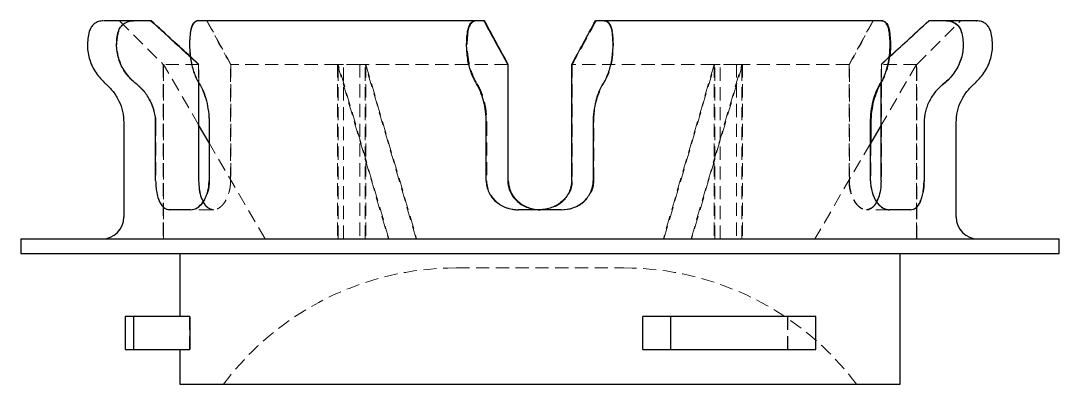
# Model space of a CAD drawing. Header units: millimetres. Extents: x 30 to 273, y 39 to 210.
# Drawn here: x 173 to 273, y 39.4 to 74.5 of the extents above; entities that cross this region are included whole.
import ezdxf

# ---------------------------------------------------------------- set-up
doc = ezdxf.new("R2010")
doc.units = ezdxf.units.MM
doc.linetypes.add('HIDDEN', pattern=[1.905, 1.27, -0.635])

msp = doc.modelspace()

# ---------------------------------------------------------------- linework, layer by layer
at = {"color": 7, "linetype": 'HIDDEN', "lineweight": 18}
for p, q in [((182.5, 74.47), (186.71, 70.26)), ((259.29, 70.26), (263.5, 74.47)), ((262.12, 74.47), (262.14, 74.47)), ((190.15, 70.26), (189.33, 71.02)), ((186.72, 70.26), (186.71, 70.26)), ((186.71, 70.26), (186.71, 53.45)), ((186.74, 70.26), (186.72, 70.26)), ((186.72, 70.26), (186.72, 53.45)), ((190.13, 70.26), (186.74, 70.26)), ((190.13, 64.44), (186.74, 70.26)), ((186.74, 53.45), (186.74, 70.26)), ((186.74, 70.26), (186.74, 53.45)), ((189.33, 70.99), (190.13, 70.26)), ((190.13, 70.26), (190.13, 68.52)), ((190.13, 70.26), (190.15, 70.26)), ((190.15, 68.47), (190.15, 70.26)), ((203.51, 70.26), (193.2, 70.26)), ((193.2, 59.05), (193.2, 70.26)), ((193.24, 70.26), (193.24, 59.05)), ((203.56, 70.26), (203.51, 70.26)), ((203.51, 70.26), (203.51, 70.26)), ((203.51, 70.26), (203.51, 70.26)), ((203.51, 70.26), (208.4, 53.45)), ((203.51, 70.26), (203.51, 53.45)), ((204.07, 70.26), (203.56, 70.26)), ((203.56, 53.45), (203.56, 70.26)), ((208.45, 53.45), (203.56, 70.26)), ((205.65, 70.26), (204.07, 70.26)), ((204.07, 53.45), (204.07, 70.26)), ((206.18, 70.26), (205.65, 70.26)), ((205.65, 70.26), (205.65, 53.45)), ((219.89, 70.26), (206.18, 70.26)), ((211.07, 53.45), (206.18, 70.26)), ((206.18, 53.45), (206.18, 70.26)), ((206.23, 70.26), (206.23, 70.26)), ((206.23, 70.26), (211.12, 53.45)), ((206.23, 70.26), (206.23, 70.26)), ((206.23, 70.26), (206.23, 53.45)), ((239.77, 70.26), (226.05, 70.26)), ((226.11, 70.26), (226.11, 59.05)), ((239.77, 70.26), (234.88, 53.45)), ((234.93, 53.45), (239.82, 70.26)), ((237.55, 53.45), (242.44, 70.26)), ((242.49, 70.26), (237.6, 53.45)), ((239.77, 70.26), (239.77, 70.26)), ((239.77, 70.26), (239.77, 70.26)), ((239.77, 70.26), (239.77, 70.26)), ((239.82, 70.26), (239.77, 70.26)), ((239.77, 70.26), (239.77, 53.45)), ((240.35, 70.26), (239.82, 70.26)), ((239.82, 53.45), (239.82, 70.26)), ((240.35, 53.45), (240.35, 70.26)), ((241.93, 70.26), (240.35, 70.26)), ((242.44, 70.26), (241.93, 70.26)), ((241.93, 70.26), (241.93, 53.45)), ((252.76, 70.26), (242.44, 70.26)), ((242.44, 53.45), (242.44, 70.26)), ((242.49, 70.26), (242.49, 53.45)), ((242.49, 70.26), (242.49, 70.26)), ((242.49, 70.26), (242.49, 70.26)), ((252.76, 70.26), (252.76, 59.05)), ((252.76, 70.26), (252.8, 70.26)), ((252.8, 59.05), (252.8, 70.26)), ((255.85, 70.26), (256.63, 70.98)), ((255.85, 68.54), (255.85, 70.26)), ((259.26, 70.26), (255.85, 70.26)), ((259.26, 70.26), (255.85, 64.39)), ((255.87, 70.26), (255.87, 59.05)), ((259.28, 70.26), (259.26, 70.26)), ((259.26, 70.26), (259.26, 53.45)), ((259.26, 70.26), (259.26, 70.26)), ((259.26, 70.26), (259.26, 70.26)), ((259.26, 70.26), (259.26, 70.26)), ((259.26, 53.45), (259.26, 70.26)), ((259.29, 70.26), (259.28, 70.26)), ((259.28, 53.45), (259.28, 70.26)), ((259.29, 53.45), (259.29, 70.26)), ((186.02, 64.65), (186.02, 59.05)), ((190.15, 59.05), (190.15, 64.4)), ((191.17, 59.05), (191.17, 64.65)), ((217.88, 64.65), (217.88, 59.05)), ((228.18, 59.05), (228.18, 64.65)), ((260.01, 59.05), (260.01, 64.65)), ((196.53, 53.45), (191.13, 62.71)), ((254.83, 62.65), (249.47, 53.45)), ((254.87, 62.71), (254.87, 59.05)), ((191.43, 56.25), (189.36, 56.25)), ((191.46, 56.25), (191.43, 56.25)), ((223.03, 56.25), (223.03, 56.25)), ((225.1, 56.25), (225.04, 56.25)), ((256.61, 56.25), (254.54, 56.25)), ((258.71, 56.25), (258.68, 56.25)), ((214.94, 50.65), (231.06, 50.65)), ((183.88, 42.78), (183.88, 45.98)), ((189.26, 42.78), (189.26, 45.98)), ((232.87, 45.98), (232.87, 42.78)), ((235.57, 42.78), (235.57, 45.98)), ((246.83, 42.78), (246.83, 45.98)), ((246.86, 45.98), (246.86, 42.78)), ((249.53, 42.78), (249.53, 45.98))]:
    msp.add_line(p, q, dxfattribs=at)
at = {"color": 7, "linetype": 'Continuous', "lineweight": 25}
for p, q in [((185.54, 74.47), (183.86, 74.47)), ((185.56, 74.47), (185.54, 74.47)), ((217.59, 74.47), (216.75, 74.47)), ((217.65, 74.47), (217.59, 74.47)), ((229.19, 74.47), (228.35, 74.47)), ((262.12, 74.47), (260.44, 74.47)), ((219.89, 70.26), (219.89, 59.05)), ((219.89, 70.26), (219.95, 70.26)), ((219.95, 59.05), (219.95, 70.26)), ((226.05, 59.05), (226.05, 70.26)), ((190.13, 68.52), (190.13, 59.05)), ((190.15, 64.4), (190.15, 68.47)), ((255.85, 68.47), (255.81, 68.4)), ((255.85, 59.05), (255.85, 68.54)), ((182.92, 64.65), (182.92, 55.55)), ((185.99, 59.05), (185.99, 64.65)), ((191.13, 62.71), (190.13, 64.44)), ((191.13, 64.65), (191.13, 59.05)), ((217.82, 59.05), (217.82, 64.65)), ((228.12, 64.65), (228.12, 59.05)), ((254.83, 59.05), (254.83, 64.65)), ((255.85, 64.39), (254.83, 62.65)), ((254.87, 64.65), (254.87, 62.71)), ((259.98, 64.65), (259.98, 59.05)), ((263.08, 55.55), (263.08, 64.65)), ((189.36, 56.25), (187.29, 56.25)), ((225.04, 56.25), (220.9, 56.25)), ((222.97, 56.25), (222.97, 56.25)), ((258.68, 56.25), (256.61, 56.25)), ((173, 53.45), (173, 52.05)), ((173, 53.45), (223, 53.45)), ((223, 53.45), (273, 53.45)), ((273, 52.05), (273, 53.45)), ((173, 52.05), (223, 52.05)), ((188.32, 52.05), (188.32, 45.98)), ((223, 52.05), (273, 52.05)), ((257.68, 39.43), (257.68, 52.05)), ((183.06, 45.98), (183.06, 42.78)), ((183.89, 45.98), (183.06, 45.98)), ((183.89, 42.78), (183.89, 45.98)), ((189.27, 45.98), (183.89, 45.98)), ((189.27, 45.98), (189.27, 42.78)), ((232.9, 42.78), (232.9, 45.98)), ((235.59, 45.98), (232.9, 45.98)), ((235.59, 42.78), (235.59, 45.98)), ((249.55, 45.98), (235.59, 45.98)), ((249.55, 42.78), (249.55, 45.98)), ((183.06, 42.78), (183.89, 42.78)), ((183.89, 42.78), (189.27, 42.78)), ((188.32, 42.78), (188.32, 39.43)), ((232.9, 42.78), (235.59, 42.78)), ((235.59, 42.78), (249.55, 42.78)), ((188.32, 39.43), (223, 39.43)), ((223, 39.43), (257.68, 39.43))]:
    msp.add_line(p, q, dxfattribs=at)
for centre, start, end in [((180.82, 55.55), 270, 0), ((265.18, 55.55), 180, 270)]:
    msp.add_arc(centre, 2.1, start, end, dxfattribs=at)
at = {"color": 7, "linetype": 'HIDDEN', "lineweight": 18}
for centre, start, end in [((214.94, 22.62), 90, 143.1301), ((231.06, 22.62), 36.8699, 90)]:
    msp.add_arc(centre, 28.03, start, end, dxfattribs=at)
for centre, start_param, end_param in [((191.43, 59.05), 4.71239, 4.73739), ((191.46, 59.05), 4.71239, 4.73739), ((254.54, 59.05), 4.68738, 4.71239), ((254.57, 59.05), 4.68738, 4.71239)]:
    msp.add_ellipse(centre, major_axis=(4.85, 0), ratio=0.57735, start_param=start_param, end_param=end_param, dxfattribs=at)
at = {"color": 7, "linetype": 'Continuous', "lineweight": 25}
for points, knots in [([(180.94, 74.47), (180.79, 74.45), (180.48, 74.42), (180.07, 74.19), (179.74, 73.85), (179.64, 73.56), (179.58, 73.42)], [0, 0, 0, 0, 0.25008, 0.49999, 0.74992, 1, 1, 1, 1]), ([(183.86, 74.47), (183.36, 74.47), (182.36, 74.47), (181.45, 74.47), (180.97, 74.47), (180.99, 74.47), (181, 74.47)], [0, 0, 0, 0, 0.27998, 0.55999, 0.83999, 1, 1, 1, 1]), ([(182.4, 73.43), (182.45, 73.58), (182.52, 73.73), (182.71, 73.99), (182.82, 74.1), (183.09, 74.28), (183.23, 74.35), (183.54, 74.44), (183.69, 74.47), (183.86, 74.47)], [0, 0, 0, 0, 0.25, 0.25, 0.5, 0.5, 0.75, 0.75, 1, 1, 1, 1]), ([(185.54, 74.47), (186.42, 73.66), (187.68, 72.49), (188.95, 71.34), (189.33, 70.99)], [0, 0, 0, 0, 0.69673, 1, 1, 1, 1]), ([(189.33, 71.02), (188.77, 71.53), (187.51, 72.67), (186.26, 73.83), (185.56, 74.47)], [0, 0, 0, 0, 0.443755, 1, 1, 1, 1]), ([(190.07, 74.47), (189.98, 74.47), (189.91, 74.44), (189.75, 74.35), (189.68, 74.28), (189.48, 74.01), (189.38, 73.74), (189.34, 73.43)], [0, 0, 0, 0, 0.25, 0.25, 0.5, 0.5, 1, 1, 1, 1]), ([(216.75, 74.47), (211.55, 74.47), (206.5, 74.47), (197.39, 74.47), (193.34, 74.47), (190.07, 74.47)], [0, 0, 0, 0, 0.5, 0.5, 1, 1, 1, 1]), ([(216.03, 73.43), (216.05, 73.58), (216.09, 73.73), (216.18, 73.99), (216.24, 74.1), (216.37, 74.28), (216.44, 74.35), (216.59, 74.44), (216.67, 74.47), (216.75, 74.47)], [0, 0, 0, 0, 0.25, 0.25, 0.5, 0.5, 0.75, 0.75, 1, 1, 1, 1]), ([(229.19, 74.47), (229.27, 74.47), (229.35, 74.44), (229.5, 74.35), (229.57, 74.28), (229.77, 74.01), (229.87, 73.74), (229.91, 73.43)], [0, 0, 0, 0, 0.25, 0.25, 0.5, 0.5, 1, 1, 1, 1]), ([(255.9, 74.47), (252.62, 74.47), (248.56, 74.47), (239.45, 74.47), (234.39, 74.47), (229.19, 74.47)], [0, 0, 0, 0, 0.5, 0.5, 1, 1, 1, 1]), ([(256.62, 73.43), (256.6, 73.58), (256.57, 73.73), (256.47, 73.99), (256.41, 74.1), (256.28, 74.28), (256.21, 74.35), (256.06, 74.44), (255.98, 74.47), (255.9, 74.47)], [0, 0, 0, 0, 0.25, 0.25, 0.5, 0.5, 0.75, 0.75, 1, 1, 1, 1]), ([(255.93, 74.47), (256.02, 74.47), (256.09, 74.44), (256.25, 74.35), (256.32, 74.28), (256.52, 74.01), (256.62, 73.74), (256.66, 73.43)], [0, 0, 0, 0, 0.25, 0.25, 0.5, 0.5, 1, 1, 1, 1]), ([(256.63, 70.98), (257.2, 71.5), (258.48, 72.66), (259.74, 73.83), (260.44, 74.47)], [0, 0, 0, 0, 0.45027, 1, 1, 1, 1]), ([(265, 74.47), (265.02, 74.47), (265.05, 74.47), (264.75, 74.47), (264.17, 74.47), (263.32, 74.47), (262.52, 74.47), (262.12, 74.47)], [0, 0, 0, 0, 0.11996, 0.33997, 0.55999, 0.78, 1, 1, 1, 1]), ([(262.12, 74.47), (262.28, 74.47), (262.44, 74.44), (262.75, 74.35), (262.89, 74.28), (263.28, 74.01), (263.49, 73.74), (263.57, 73.43)], [0, 0, 0, 0, 0.25, 0.25, 0.5, 0.5, 1, 1, 1, 1]), ([(266.42, 73.42), (266.36, 73.56), (266.26, 73.85), (265.93, 74.19), (265.52, 74.42), (265.21, 74.45), (265.06, 74.47)], [0, 0, 0, 0, 0.25008, 0.50001, 0.74992, 1, 1, 1, 1]), ([(179.59, 73.43), (179.5, 72.97), (179.34, 72.06), (179.59, 70.67), (180.18, 69.39), (180.84, 68.73), (181.17, 68.4)], [0, 0, 0, 0, 0.24998, 0.49996, 0.74987, 1, 1, 1, 1]), ([(179.59, 73.43), (179.59, 73.43), (179.59, 73.43), (179.59, 73.43), (179.59, 73.43)], [0, 0, 0, 0, 0.029964, 1, 1, 1, 1]), ([(184.1, 68.4), (183.73, 68.7), (183.41, 69.03), (182.99, 69.6), (182.87, 69.8), (182.65, 70.22), (182.56, 70.43), (182.41, 70.87), (182.35, 71.1), (182.26, 71.57), (182.24, 71.8), (182.22, 72.5), (182.27, 72.97), (182.4, 73.43)], [0, 0, 0, 0, 0.25, 0.25, 0.375, 0.375, 0.5, 0.5, 0.625, 0.625, 0.75, 0.75, 1, 1, 1, 1]), ([(189.34, 73.43), (189.27, 72.97), (189.25, 72.51), (189.26, 71.8), (189.27, 71.57), (189.31, 71.11), (189.34, 70.88), (189.41, 70.44), (189.46, 70.22), (189.57, 69.81), (189.63, 69.61), (189.77, 69.23), (189.84, 69.05), (190.01, 68.71), (190.1, 68.55), (190.19, 68.4)], [0, 0, 0, 0, 0.25, 0.25, 0.375, 0.375, 0.5, 0.5, 0.625, 0.625, 0.75, 0.75, 0.875, 0.875, 1, 1, 1, 1]), ([(216.88, 68.4), (216.69, 68.7), (216.53, 69.03), (216.32, 69.6), (216.26, 69.8), (216.15, 70.22), (216.1, 70.43), (216.03, 70.87), (216, 71.1), (215.96, 71.57), (215.94, 71.8), (215.93, 72.5), (215.96, 72.97), (216.03, 73.43)], [0, 0, 0, 0, 0.25, 0.25, 0.375, 0.375, 0.5, 0.5, 0.625, 0.625, 0.75, 0.75, 1, 1, 1, 1]), ([(229.91, 73.43), (229.98, 72.97), (230.01, 72.51), (230, 71.8), (229.99, 71.57), (229.94, 71.11), (229.92, 70.88), (229.84, 70.44), (229.79, 70.22), (229.68, 69.81), (229.62, 69.61), (229.48, 69.23), (229.41, 69.05), (229.24, 68.71), (229.16, 68.55), (229.06, 68.4)], [0, 0, 0, 0, 0.25, 0.25, 0.375, 0.375, 0.5, 0.5, 0.625, 0.625, 0.75, 0.75, 0.875, 0.875, 1, 1, 1, 1]), ([(255.77, 68.4), (255.96, 68.7), (256.12, 69.03), (256.33, 69.6), (256.39, 69.81), (256.5, 70.22), (256.55, 70.43), (256.62, 70.87), (256.65, 71.1), (256.7, 71.57), (256.71, 71.8), (256.72, 72.5), (256.69, 72.97), (256.62, 73.43)], [0, 0, 0, 0, 0.25, 0.25, 0.375, 0.375, 0.5, 0.5, 0.625, 0.625, 0.75, 0.75, 1, 1, 1, 1]), ([(256.66, 73.43), (256.69, 73.18), (256.75, 72.67), (256.75, 71.89), (256.72, 71.32), (256.68, 71.03), (256.67, 70.99)], [0, 0, 0, 0, 0.31105, 0.6313, 0.94227, 1, 1, 1, 1]), ([(263.57, 73.43), (263.7, 72.97), (263.76, 72.51), (263.74, 71.8), (263.72, 71.57), (263.64, 71.11), (263.58, 70.88), (263.42, 70.44), (263.33, 70.22), (263.11, 69.81), (262.99, 69.61), (262.71, 69.23), (262.56, 69.05), (262.24, 68.71), (262.06, 68.55), (261.87, 68.4)], [0, 0, 0, 0, 0.25, 0.25, 0.375, 0.375, 0.5, 0.5, 0.625, 0.625, 0.75, 0.75, 0.875, 0.875, 1, 1, 1, 1]), ([(264.83, 68.4), (265.16, 68.73), (265.82, 69.39), (266.41, 70.67), (266.66, 72.06), (266.5, 72.97), (266.41, 73.43)], [0, 0, 0, 0, 0.24999, 0.49996, 0.74987, 1, 1, 1, 1]), ([(181.15, 68.42), (181.41, 68.17), (181.93, 67.68), (182.48, 66.74), (182.85, 65.72), (182.9, 65.01), (182.92, 64.65)], [0, 0, 0, 0, 0.24996, 0.50003, 0.75009, 1, 1, 1, 1]), ([(185.99, 64.65), (185.99, 65.01), (185.95, 65.37), (185.77, 66.08), (185.64, 66.42), (185.31, 67.06), (185.11, 67.37), (184.65, 67.93), (184.39, 68.18), (184.1, 68.4)], [0, 0, 0, 0, 0.25, 0.25, 0.5, 0.5, 0.75, 0.75, 1, 1, 1, 1]), ([(190.19, 68.4), (190.33, 68.18), (190.46, 67.93), (190.7, 67.36), (190.79, 67.06), (190.96, 66.42), (191.02, 66.07), (191.11, 65.37), (191.13, 65.01), (191.13, 64.65)], [0, 0, 0, 0, 0.25, 0.25, 0.5, 0.5, 0.75, 0.75, 1, 1, 1, 1]), ([(217.82, 64.65), (217.82, 65.01), (217.8, 65.37), (217.71, 66.08), (217.65, 66.42), (217.48, 67.06), (217.38, 67.37), (217.15, 67.93), (217.02, 68.18), (216.88, 68.4)], [0, 0, 0, 0, 0.25, 0.25, 0.5, 0.5, 0.75, 0.75, 1, 1, 1, 1]), ([(229.06, 68.4), (228.92, 68.18), (228.79, 67.93), (228.56, 67.36), (228.46, 67.06), (228.29, 66.42), (228.23, 66.07), (228.14, 65.37), (228.12, 65.01), (228.12, 64.65)], [0, 0, 0, 0, 0.25, 0.25, 0.5, 0.5, 0.75, 0.75, 1, 1, 1, 1]), ([(254.83, 64.65), (254.83, 65.01), (254.85, 65.37), (254.94, 66.08), (255.01, 66.42), (255.17, 67.06), (255.27, 67.37), (255.5, 67.93), (255.63, 68.18), (255.77, 68.4)], [0, 0, 0, 0, 0.25, 0.25, 0.5, 0.5, 0.75, 0.75, 1, 1, 1, 1]), ([(255.81, 68.4), (255.67, 68.18), (255.54, 67.93), (255.3, 67.36), (255.21, 67.06), (255.04, 66.42), (254.98, 66.07), (254.89, 65.37), (254.87, 65.01), (254.87, 64.65)], [0, 0, 0, 0, 0.25, 0.25, 0.5, 0.5, 0.75, 0.75, 1, 1, 1, 1]), ([(261.87, 68.4), (261.59, 68.18), (261.33, 67.93), (260.86, 67.36), (260.66, 67.06), (260.42, 66.58), (260.34, 66.41), (260.22, 66.07), (260.16, 65.9), (260.03, 65.37), (259.98, 65.01), (259.98, 64.65)], [0, 0, 0, 0, 0.25, 0.25, 0.5, 0.5, 0.625, 0.625, 0.75, 0.75, 1, 1, 1, 1]), ([(263.08, 64.65), (263.1, 65.01), (263.15, 65.72), (263.52, 66.74), (264.07, 67.68), (264.59, 68.17), (264.85, 68.42)], [0, 0, 0, 0, 0.24991, 0.49997, 0.75004, 1, 1, 1, 1]), ([(185.99, 59.05), (185.99, 58.86), (186, 58.67), (186.03, 58.29), (186.06, 58.11), (186.16, 57.58), (186.25, 57.27), (186.43, 56.89), (186.49, 56.78), (186.63, 56.59), (186.71, 56.51), (186.86, 56.38), (186.95, 56.33), (187.11, 56.27), (187.2, 56.25), (187.29, 56.25)], [0, 0, 0, 0, 0.125, 0.125, 0.25, 0.25, 0.5, 0.5, 0.625, 0.625, 0.75, 0.75, 0.875, 0.875, 1, 1, 1, 1]), ([(189.36, 56.25), (189.57, 56.25), (189.78, 56.31), (190.2, 56.57), (190.39, 56.76), (190.65, 57.14), (190.73, 57.28), (190.87, 57.59), (190.93, 57.75), (191.03, 58.1), (191.07, 58.29), (191.12, 58.66), (191.13, 58.86), (191.13, 59.05)], [0, 0, 0, 0, 0.25, 0.25, 0.5, 0.5, 0.625, 0.625, 0.75, 0.75, 0.875, 0.875, 1, 1, 1, 1]), ([(190.13, 59.05), (190.14, 58.76), (190.17, 58.18), (190.33, 57.47), (190.5, 57.16), (190.57, 57.03)], [0, 0, 0, 0, 0.37437, 0.74827, 1, 1, 1, 1]), ([(217.82, 59.05), (217.82, 58.86), (217.84, 58.67), (217.93, 58.29), (217.99, 58.11), (218.24, 57.58), (218.48, 57.27), (218.91, 56.89), (219.07, 56.78), (219.41, 56.59), (219.58, 56.51), (219.94, 56.38), (220.13, 56.33), (220.51, 56.27), (220.7, 56.25), (220.9, 56.25)], [0, 0, 0, 0, 0.125, 0.125, 0.25, 0.25, 0.5, 0.5, 0.625, 0.625, 0.75, 0.75, 0.875, 0.875, 1, 1, 1, 1]), ([(219.89, 59.05), (219.89, 58.86), (219.91, 58.67), (220, 58.3), (220.06, 58.11), (220.31, 57.59), (220.55, 57.28), (220.99, 56.91), (221.15, 56.79), (221.48, 56.6), (221.66, 56.52), (222.02, 56.39), (222.21, 56.34), (222.58, 56.27), (222.77, 56.26), (222.97, 56.25)], [0, 0, 0, 0, 0.125, 0.125, 0.25, 0.25, 0.5, 0.5, 0.625, 0.625, 0.75, 0.75, 0.875, 0.875, 1, 1, 1, 1]), ([(219.95, 59.05), (219.95, 58.86), (219.97, 58.67), (220.06, 58.29), (220.12, 58.11), (220.37, 57.59), (220.62, 57.28), (221.05, 56.91), (221.21, 56.79), (221.54, 56.6), (221.72, 56.52), (222.08, 56.39), (222.27, 56.34), (222.65, 56.27), (222.84, 56.26), (223.03, 56.25)], [0, 0, 0, 0, 0.125, 0.125, 0.25, 0.25, 0.5, 0.5, 0.625, 0.625, 0.75, 0.75, 0.875, 0.875, 1, 1, 1, 1]), ([(226.05, 59.05), (226.05, 58.86), (226.03, 58.67), (225.94, 58.29), (225.88, 58.11), (225.63, 57.59), (225.38, 57.28), (224.95, 56.91), (224.79, 56.79), (224.46, 56.6), (224.28, 56.52), (223.92, 56.39), (223.73, 56.34), (223.35, 56.27), (223.16, 56.26), (222.97, 56.25)], [0, 0, 0, 0, 0.125, 0.125, 0.25, 0.25, 0.5, 0.5, 0.625, 0.625, 0.75, 0.75, 0.875, 0.875, 1, 1, 1, 1]), ([(225.04, 56.25), (225.43, 56.25), (225.81, 56.31), (226.54, 56.57), (226.88, 56.76), (227.32, 57.14), (227.45, 57.28), (227.68, 57.59), (227.78, 57.75), (227.95, 58.1), (228.01, 58.29), (228.1, 58.66), (228.12, 58.86), (228.12, 59.05)], [0, 0, 0, 0, 0.25, 0.25, 0.5, 0.5, 0.625, 0.625, 0.75, 0.75, 0.875, 0.875, 1, 1, 1, 1]), ([(254.83, 59.05), (254.83, 58.86), (254.84, 58.67), (254.89, 58.29), (254.93, 58.11), (255.08, 57.58), (255.23, 57.27), (255.48, 56.89), (255.58, 56.78), (255.77, 56.59), (255.87, 56.51), (256.08, 56.38), (256.19, 56.33), (256.4, 56.27), (256.5, 56.25), (256.61, 56.25)], [0, 0, 0, 0, 0.125, 0.125, 0.25, 0.25, 0.5, 0.5, 0.625, 0.625, 0.75, 0.75, 0.875, 0.875, 1, 1, 1, 1]), ([(255.85, 59.05), (255.83, 58.76), (255.81, 58.18), (255.64, 57.48), (255.48, 57.17), (255.41, 57.05)], [0, 0, 0, 0, 0.3769, 0.75332, 1, 1, 1, 1]), ([(258.68, 56.25), (258.86, 56.25), (259.03, 56.31), (259.35, 56.57), (259.49, 56.76), (259.67, 57.14), (259.72, 57.28), (259.81, 57.59), (259.85, 57.75), (259.92, 58.1), (259.94, 58.29), (259.98, 58.66), (259.98, 58.86), (259.98, 59.05)], [0, 0, 0, 0, 0.25, 0.25, 0.5, 0.5, 0.625, 0.625, 0.75, 0.75, 0.875, 0.875, 1, 1, 1, 1])]:
    msp.add_open_spline(points, degree=3, knots=knots, dxfattribs=at)
at = {"color": 7, "linetype": 'HIDDEN', "lineweight": 18}
for points, knots in [([(183.88, 74.47), (183.72, 74.47), (183.56, 74.44), (183.25, 74.35), (183.11, 74.28), (182.72, 74.01), (182.51, 73.74), (182.43, 73.43)], [0, 0, 0, 0, 0.25, 0.25, 0.5, 0.5, 1, 1, 1, 1]), ([(189.38, 73.43), (189.4, 73.58), (189.43, 73.73), (189.53, 73.99), (189.59, 74.1), (189.72, 74.28), (189.79, 74.35), (189.94, 74.44), (190.02, 74.47), (190.1, 74.47)], [0, 0, 0, 0, 0.25, 0.25, 0.5, 0.5, 0.75, 0.75, 1, 1, 1, 1]), ([(216.81, 74.47), (216.73, 74.47), (216.65, 74.44), (216.5, 74.35), (216.43, 74.28), (216.23, 74.01), (216.13, 73.74), (216.09, 73.43)], [0, 0, 0, 0, 0.25, 0.25, 0.5, 0.5, 1, 1, 1, 1]), ([(229.97, 73.43), (229.95, 73.58), (229.91, 73.73), (229.82, 73.99), (229.76, 74.1), (229.63, 74.28), (229.56, 74.35), (229.41, 74.44), (229.33, 74.47), (229.25, 74.47)], [0, 0, 0, 0, 0.25, 0.25, 0.5, 0.5, 0.75, 0.75, 1, 1, 1, 1]), ([(263.6, 73.43), (263.55, 73.58), (263.48, 73.73), (263.29, 73.99), (263.18, 74.1), (262.91, 74.28), (262.77, 74.35), (262.46, 74.44), (262.31, 74.47), (262.14, 74.47)], [0, 0, 0, 0, 0.25, 0.25, 0.5, 0.5, 0.75, 0.75, 1, 1, 1, 1]), ([(182.43, 73.43), (182.3, 72.97), (182.24, 72.51), (182.26, 71.8), (182.28, 71.57), (182.37, 71.11), (182.42, 70.88), (182.58, 70.44), (182.67, 70.22), (182.89, 69.81), (183.01, 69.61), (183.28, 69.23), (183.44, 69.05), (183.76, 68.71), (183.94, 68.55), (184.13, 68.4)], [0, 0, 0, 0, 0.25, 0.25, 0.375, 0.375, 0.5, 0.5, 0.625, 0.625, 0.75, 0.75, 0.875, 0.875, 1, 1, 1, 1]), ([(190.23, 68.4), (190.04, 68.7), (189.88, 69.03), (189.67, 69.6), (189.61, 69.8), (189.5, 70.22), (189.45, 70.43), (189.38, 70.87), (189.35, 71.1), (189.31, 71.57), (189.29, 71.8), (189.28, 72.5), (189.31, 72.97), (189.38, 73.43)], [0, 0, 0, 0, 0.25, 0.25, 0.375, 0.375, 0.5, 0.5, 0.625, 0.625, 0.75, 0.75, 1, 1, 1, 1]), ([(216.09, 73.43), (216.02, 72.97), (215.99, 72.51), (216, 71.8), (216.01, 71.57), (216.06, 71.11), (216.09, 70.88), (216.16, 70.44), (216.21, 70.22), (216.32, 69.81), (216.38, 69.61), (216.52, 69.23), (216.59, 69.05), (216.76, 68.71), (216.84, 68.55), (216.94, 68.4)], [0, 0, 0, 0, 0.25, 0.25, 0.375, 0.375, 0.5, 0.5, 0.625, 0.625, 0.75, 0.75, 0.875, 0.875, 1, 1, 1, 1]), ([(229.12, 68.4), (229.31, 68.7), (229.47, 69.03), (229.68, 69.6), (229.74, 69.8), (229.85, 70.22), (229.9, 70.43), (229.97, 70.87), (230, 71.1), (230.04, 71.57), (230.06, 71.8), (230.07, 72.5), (230.04, 72.97), (229.97, 73.43)], [0, 0, 0, 0, 0.25, 0.25, 0.375, 0.375, 0.5, 0.5, 0.625, 0.625, 0.75, 0.75, 1, 1, 1, 1]), ([(261.9, 68.4), (262.27, 68.7), (262.59, 69.03), (263.01, 69.6), (263.13, 69.81), (263.35, 70.22), (263.44, 70.43), (263.6, 70.87), (263.66, 71.1), (263.74, 71.57), (263.77, 71.8), (263.78, 72.5), (263.73, 72.97), (263.6, 73.43)], [0, 0, 0, 0, 0.25, 0.25, 0.375, 0.375, 0.5, 0.5, 0.625, 0.625, 0.75, 0.75, 1, 1, 1, 1]), ([(256.67, 70.99), (256.64, 70.78), (256.57, 70.32), (256.4, 69.67), (256.16, 69.02), (255.95, 68.66), (255.85, 68.47)], [0, 0, 0, 0, 0.2115, 0.46425, 0.72396, 1, 1, 1, 1]), ([(184.13, 68.4), (184.41, 68.18), (184.67, 67.93), (185.14, 67.36), (185.34, 67.06), (185.66, 66.42), (185.79, 66.07), (185.97, 65.37), (186.02, 65.01), (186.02, 64.65)], [0, 0, 0, 0, 0.25, 0.25, 0.5, 0.5, 0.75, 0.75, 1, 1, 1, 1]), ([(191.17, 64.65), (191.17, 65.01), (191.15, 65.37), (191.06, 66.08), (190.99, 66.42), (190.83, 67.06), (190.73, 67.37), (190.5, 67.93), (190.37, 68.18), (190.23, 68.4)], [0, 0, 0, 0, 0.25, 0.25, 0.5, 0.5, 0.75, 0.75, 1, 1, 1, 1]), ([(216.94, 68.4), (217.08, 68.18), (217.21, 67.93), (217.44, 67.36), (217.54, 67.06), (217.66, 66.58), (217.7, 66.41), (217.77, 66.07), (217.79, 65.9), (217.86, 65.37), (217.88, 65.01), (217.88, 64.65)], [0, 0, 0, 0, 0.25, 0.25, 0.5, 0.5, 0.625, 0.625, 0.75, 0.75, 1, 1, 1, 1]), ([(228.18, 64.65), (228.18, 65.01), (228.2, 65.37), (228.29, 66.08), (228.35, 66.42), (228.52, 67.06), (228.62, 67.37), (228.85, 67.93), (228.98, 68.18), (229.12, 68.4)], [0, 0, 0, 0, 0.25, 0.25, 0.5, 0.5, 0.75, 0.75, 1, 1, 1, 1]), ([(260.01, 64.65), (260.01, 65.01), (260.05, 65.37), (260.23, 66.08), (260.36, 66.42), (260.69, 67.06), (260.89, 67.37), (261.35, 67.93), (261.61, 68.18), (261.9, 68.4)], [0, 0, 0, 0, 0.25, 0.25, 0.5, 0.5, 0.75, 0.75, 1, 1, 1, 1]), ([(187.32, 56.25), (187.14, 56.25), (186.97, 56.31), (186.65, 56.57), (186.51, 56.76), (186.33, 57.14), (186.28, 57.28), (186.19, 57.59), (186.15, 57.75), (186.08, 58.1), (186.06, 58.29), (186.02, 58.66), (186.02, 58.86), (186.02, 59.05)], [0, 0, 0, 0, 0.25, 0.25, 0.5, 0.5, 0.625, 0.625, 0.75, 0.75, 0.875, 0.875, 1, 1, 1, 1]), ([(191.17, 59.05), (191.17, 58.86), (191.16, 58.67), (191.11, 58.29), (191.07, 58.11), (190.92, 57.58), (190.77, 57.27), (190.52, 56.89), (190.42, 56.78), (190.23, 56.59), (190.13, 56.51), (189.92, 56.38), (189.81, 56.33), (189.6, 56.27), (189.5, 56.25), (189.39, 56.25)], [0, 0, 0, 0, 0.125, 0.125, 0.25, 0.25, 0.5, 0.5, 0.625, 0.625, 0.75, 0.75, 0.875, 0.875, 1, 1, 1, 1]), ([(190.15, 59.05), (190.15, 58.86), (190.16, 58.67), (190.2, 58.29), (190.23, 58.11), (190.34, 57.59), (190.44, 57.28), (190.64, 56.91), (190.71, 56.79), (190.87, 56.6), (190.95, 56.52), (191.12, 56.39), (191.21, 56.34), (191.39, 56.27), (191.49, 56.26), (191.58, 56.25)], [0, 0, 0, 0, 0.125, 0.125, 0.25, 0.25, 0.5, 0.5, 0.625, 0.625, 0.75, 0.75, 0.875, 0.875, 1, 1, 1, 1]), ([(193.2, 59.05), (193.2, 58.86), (193.19, 58.67), (193.14, 58.29), (193.1, 58.11), (192.96, 57.59), (192.83, 57.28), (192.59, 56.91), (192.5, 56.79), (192.32, 56.6), (192.23, 56.52), (192.04, 56.39), (191.94, 56.34), (191.75, 56.27), (191.65, 56.26), (191.55, 56.25)], [0, 0, 0, 0, 0.125, 0.125, 0.25, 0.25, 0.5, 0.5, 0.625, 0.625, 0.75, 0.75, 0.875, 0.875, 1, 1, 1, 1]), ([(220.96, 56.25), (220.57, 56.25), (220.19, 56.31), (219.46, 56.57), (219.12, 56.76), (218.68, 57.14), (218.55, 57.28), (218.32, 57.59), (218.22, 57.75), (218.05, 58.1), (217.99, 58.29), (217.9, 58.66), (217.88, 58.86), (217.88, 59.05)], [0, 0, 0, 0, 0.25, 0.25, 0.5, 0.5, 0.625, 0.625, 0.75, 0.75, 0.875, 0.875, 1, 1, 1, 1]), ([(226.11, 59.05), (226.11, 58.86), (226.09, 58.67), (226, 58.3), (225.94, 58.11), (225.69, 57.59), (225.45, 57.28), (225.01, 56.91), (224.85, 56.79), (224.52, 56.6), (224.34, 56.52), (223.98, 56.39), (223.79, 56.34), (223.42, 56.27), (223.23, 56.26), (223.03, 56.25)], [0, 0, 0, 0, 0.125, 0.125, 0.25, 0.25, 0.5, 0.5, 0.625, 0.625, 0.75, 0.75, 0.875, 0.875, 1, 1, 1, 1]), ([(228.18, 59.05), (228.18, 58.86), (228.16, 58.67), (228.07, 58.29), (228.01, 58.11), (227.76, 57.58), (227.52, 57.27), (227.09, 56.89), (226.93, 56.78), (226.59, 56.59), (226.42, 56.51), (226.06, 56.38), (225.87, 56.33), (225.49, 56.27), (225.3, 56.25), (225.1, 56.25)], [0, 0, 0, 0, 0.125, 0.125, 0.25, 0.25, 0.5, 0.5, 0.625, 0.625, 0.75, 0.75, 0.875, 0.875, 1, 1, 1, 1]), ([(252.76, 59.05), (252.76, 58.86), (252.77, 58.67), (252.82, 58.3), (252.86, 58.11), (253, 57.59), (253.14, 57.28), (253.38, 56.91), (253.47, 56.79), (253.65, 56.6), (253.74, 56.52), (253.93, 56.39), (254.03, 56.34), (254.22, 56.27), (254.32, 56.26), (254.42, 56.25)], [0, 0, 0, 0, 0.125, 0.125, 0.25, 0.25, 0.5, 0.5, 0.625, 0.625, 0.75, 0.75, 0.875, 0.875, 1, 1, 1, 1]), ([(252.8, 59.05), (252.8, 58.86), (252.81, 58.67), (252.86, 58.29), (252.9, 58.11), (253.04, 57.59), (253.17, 57.28), (253.41, 56.91), (253.5, 56.79), (253.68, 56.6), (253.77, 56.52), (253.96, 56.39), (254.06, 56.34), (254.25, 56.27), (254.35, 56.26), (254.45, 56.25)], [0, 0, 0, 0, 0.125, 0.125, 0.25, 0.25, 0.5, 0.5, 0.625, 0.625, 0.75, 0.75, 0.875, 0.875, 1, 1, 1, 1]), ([(255.87, 59.05), (255.87, 58.86), (255.86, 58.67), (255.83, 58.3), (255.8, 58.11), (255.69, 57.59), (255.58, 57.28), (255.39, 56.91), (255.32, 56.79), (255.16, 56.6), (255.08, 56.52), (254.91, 56.39), (254.82, 56.34), (254.64, 56.27), (254.54, 56.26), (254.45, 56.25)], [0, 0, 0, 0, 0.125, 0.125, 0.25, 0.25, 0.5, 0.5, 0.625, 0.625, 0.75, 0.75, 0.875, 0.875, 1, 1, 1, 1]), ([(256.64, 56.25), (256.43, 56.25), (256.22, 56.31), (255.8, 56.57), (255.61, 56.76), (255.35, 57.14), (255.27, 57.28), (255.13, 57.59), (255.07, 57.75), (254.97, 58.1), (254.93, 58.29), (254.88, 58.66), (254.87, 58.86), (254.87, 59.05)], [0, 0, 0, 0, 0.25, 0.25, 0.5, 0.5, 0.625, 0.625, 0.75, 0.75, 0.875, 0.875, 1, 1, 1, 1]), ([(260.01, 59.05), (260.01, 58.86), (260, 58.67), (259.97, 58.29), (259.94, 58.11), (259.84, 57.58), (259.75, 57.27), (259.57, 56.89), (259.51, 56.78), (259.37, 56.59), (259.29, 56.51), (259.14, 56.38), (259.05, 56.33), (258.89, 56.27), (258.8, 56.25), (258.71, 56.25)], [0, 0, 0, 0, 0.125, 0.125, 0.25, 0.25, 0.5, 0.5, 0.625, 0.625, 0.75, 0.75, 0.875, 0.875, 1, 1, 1, 1]), ([(190.57, 57.03), (190.6, 56.96), (190.74, 56.66), (191.07, 56.36), (191.39, 56.29), (191.55, 56.25)], [0, 0, 0, 0, 0.13844, 0.57094, 1, 1, 1, 1]), ([(255.41, 57.05), (255.38, 56.97), (255.24, 56.66), (254.9, 56.36), (254.58, 56.29), (254.42, 56.25)], [0, 0, 0, 0, 0.14411, 0.57309, 1, 1, 1, 1])]:
    msp.add_open_spline(points, degree=3, knots=knots, dxfattribs=at)
for points in [[(193.2, 70.26), (192.48, 71.57), (191.72, 72.96), (190.91, 74.47)], [(190.94, 74.47), (191.76, 72.96), (192.52, 71.57), (193.24, 70.26)], [(228.41, 74.47), (227.59, 72.96), (226.83, 71.57), (226.11, 70.26)], [(255.06, 74.47), (254.24, 72.96), (253.48, 71.57), (252.76, 70.26)], [(252.8, 70.26), (253.52, 71.57), (254.28, 72.96), (255.09, 74.47)], [(260.46, 74.47), (258.83, 72.96), (257.31, 71.57), (255.87, 70.26)]]:
    msp.add_open_spline(points, degree=3, dxfattribs=at)
at = {"color": 7, "linetype": 'Continuous', "lineweight": 25}
for points in [[(217.59, 74.47), (218.41, 72.96), (219.17, 71.57), (219.89, 70.26)], [(219.95, 70.26), (219.23, 71.57), (218.47, 72.96), (217.65, 74.47)], [(226.05, 70.26), (226.77, 71.57), (227.53, 72.96), (228.35, 74.47)]]:
    msp.add_open_spline(points, degree=3, dxfattribs=at)

doc.saveas('drawing.dxf')
